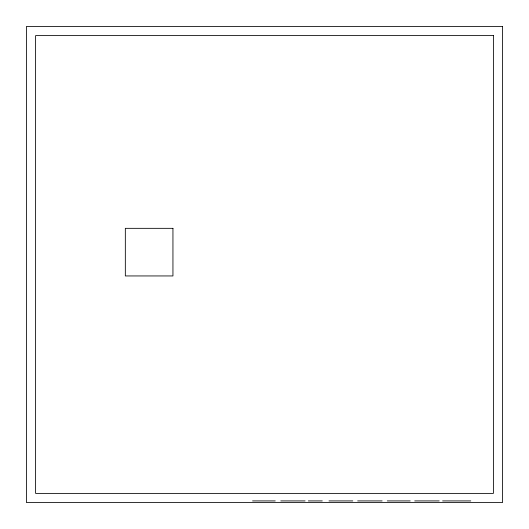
<?xml version="1.0" encoding="UTF-8"?>
<svg xmlns="http://www.w3.org/2000/svg" width="529" height="529" viewBox="0 0 529 529"><rect width="100%" height="100%" fill="white"/><g stroke="black" fill="none" stroke-linecap="round" stroke-linejoin="round"><path stroke-width="0.79" d="M252.571 500.923L275.245 500.923M280.787 500.923L305.088 500.923M308.341 500.923L322.28 500.923M328.992 500.923L352.79 500.923M357.664 500.923L382.13 500.923M387.294 500.923L410.213 500.923M414.716 500.923L439.176 500.923M442.614 500.923L470.784 500.923M502.55 26.45L26.45 26.45L26.45 502.55L502.55 502.55L502.55 26.45M493.392 35.608L35.608 35.608L35.608 493.392L493.392 493.392L493.392 35.608M172.943 228.336L125.333 228.336L125.333 275.946L172.943 275.946L172.943 228.336"/></g></svg>
